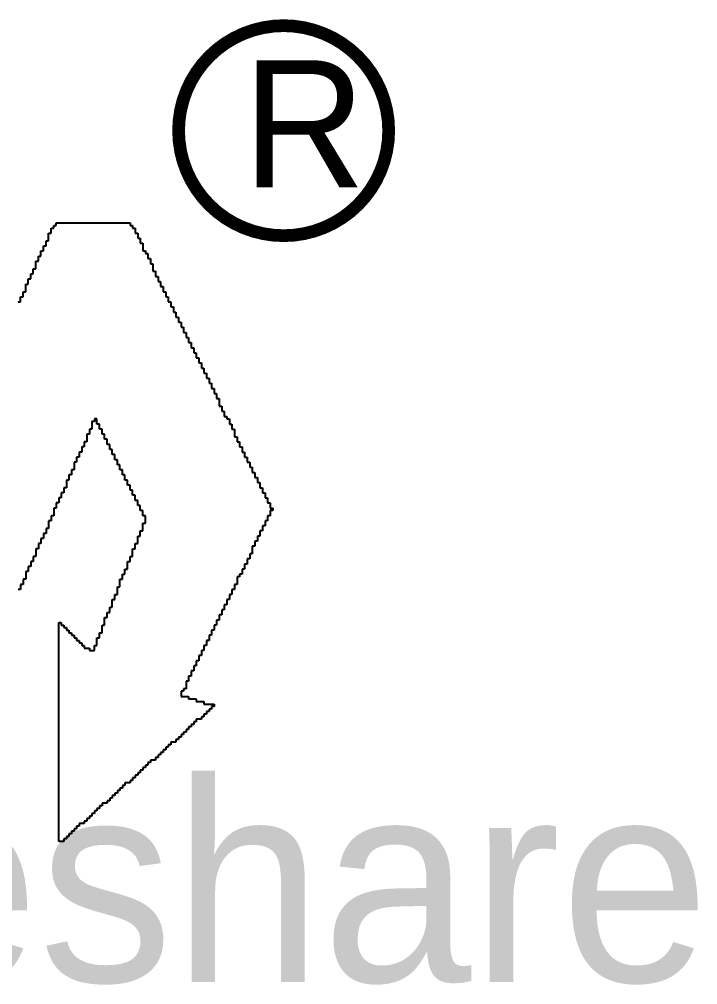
# Model space of a CAD drawing. Header units: millimetres. Extents: x 68 to 210, y 61 to 114.
# Drawn here: x 87.53 to 94.3, y 104.73 to 114.36 of the extents above; entities that cross this region are included whole.
import ezdxf

# ---------------------------------------------------------------- set-up
doc = ezdxf.new("R2010")
doc.units = ezdxf.units.MM
doc.layers.add('TopOverlay', color=2, linetype='Continuous')

msp = doc.modelspace()

# ---------------------------------------------------------------- linework, layer by layer
at = {"layer": 'TopOverlay'}
for p, q in [((87.8462, 112.2275), (87.8462, 112.2783)), ((87.8462, 112.2783), (87.8716, 112.2783)), ((87.8716, 112.2783), (87.8716, 112.3037)), ((87.8716, 112.3037), (87.897, 112.3037)), ((87.897, 112.3037), (87.897, 112.3291)), ((87.897, 112.3291), (88.6336, 112.3291)), ((88.6336, 112.3291), (88.6336, 112.3037)), ((88.6336, 112.3037), (88.659, 112.3037)), ((88.659, 112.3037), (88.659, 112.2783)), ((88.659, 112.2783), (88.6844, 112.2783)), ((88.6844, 112.2783), (88.6844, 112.2275)), ((87.7954, 112.1005), (87.7954, 112.1513)), ((87.7954, 112.1513), (87.8208, 112.1513)), ((87.8208, 112.1513), (87.8208, 112.2275)), ((87.8208, 112.2275), (87.8462, 112.2275)), ((88.6844, 112.2275), (88.7098, 112.2275)), ((88.7098, 112.2275), (88.7098, 112.1767)), ((88.7098, 112.1767), (88.7352, 112.1767)), ((88.7352, 112.1767), (88.7352, 112.1259)), ((87.7446, 111.9989), (87.7446, 112.0497)), ((87.7446, 112.0497), (87.77, 112.0497)), ((87.77, 112.0497), (87.77, 112.1005)), ((87.77, 112.1005), (87.7954, 112.1005)), ((88.7352, 112.1259), (88.7606, 112.1259)), ((88.7606, 112.1259), (88.7606, 112.0497)), ((88.7606, 112.0497), (88.786, 112.0497)), ((88.786, 112.0497), (88.786, 112.0243)), ((87.6938, 111.8719), (87.6938, 111.9481)), ((87.6938, 111.9481), (87.7192, 111.9481)), ((87.7192, 111.9481), (87.7192, 111.9989)), ((87.7192, 111.9989), (87.7446, 111.9989)), ((88.786, 112.0243), (88.8114, 112.0243)), ((88.8114, 112.0243), (88.8114, 111.9735)), ((88.8114, 111.9735), (88.8368, 111.9735)), ((88.8368, 111.9735), (88.8368, 111.9227)), ((87.6684, 111.8211), (87.6684, 111.8719)), ((87.6684, 111.8719), (87.6938, 111.8719)), ((88.8368, 111.9227), (88.8622, 111.9227)), ((88.8622, 111.9227), (88.8622, 111.8465)), ((87.6176, 111.7195), (87.6176, 111.7703)), ((87.6176, 111.7703), (87.643, 111.7703)), ((87.643, 111.7703), (87.643, 111.8211)), ((87.643, 111.8211), (87.6684, 111.8211)), ((88.8622, 111.8465), (88.8876, 111.8465)), ((88.8876, 111.8465), (88.8876, 111.7957)), ((88.8876, 111.7957), (88.913, 111.7957)), ((88.913, 111.7957), (88.913, 111.7449)), ((87.5922, 111.6433), (87.5922, 111.7195)), ((87.5922, 111.7195), (87.6176, 111.7195)), ((88.913, 111.7449), (88.9384, 111.7449)), ((88.9384, 111.7449), (88.9384, 111.6941)), ((88.9384, 111.6941), (88.9638, 111.6941)), ((88.9638, 111.6941), (88.9638, 111.6433)), ((87.5414, 111.5417), (87.5414, 111.5925)), ((87.5414, 111.5925), (87.5668, 111.5925)), ((87.5668, 111.5925), (87.5668, 111.6433)), ((87.5668, 111.6433), (87.5922, 111.6433)), ((88.9638, 111.6433), (88.9892, 111.6433)), ((88.9892, 111.6433), (88.9892, 111.5925)), ((88.9892, 111.5925), (89.0146, 111.5925)), ((89.0146, 111.5925), (89.0146, 111.5417)), ((87.516, 111.5417), (87.5414, 111.5417)), ((89.0146, 111.5417), (89.04, 111.5417)), ((89.04, 111.5417), (89.04, 111.4909)), ((89.04, 111.4909), (89.0654, 111.4909)), ((89.0654, 111.4909), (89.0654, 111.4401)), ((89.0654, 111.4401), (89.0908, 111.4401)), ((89.0908, 111.4401), (89.0908, 111.3893)), ((89.0908, 111.3893), (89.1162, 111.3893)), ((89.1162, 111.3893), (89.1162, 111.3385)), ((89.1162, 111.3385), (89.1416, 111.3385)), ((89.1416, 111.3385), (89.1416, 111.2877)), ((89.1416, 111.2877), (89.167, 111.2877)), ((89.167, 111.2877), (89.167, 111.2369)), ((89.167, 111.2369), (89.1924, 111.2369)), ((89.1924, 111.2369), (89.1924, 111.1861)), ((89.1924, 111.1861), (89.2178, 111.1861)), ((89.2178, 111.1861), (89.2178, 111.1353)), ((89.2178, 111.1353), (89.2432, 111.1353)), ((89.2432, 111.1353), (89.2432, 111.0845)), ((89.2432, 111.0845), (89.2686, 111.0845)), ((89.2686, 111.0845), (89.2686, 111.0337)), ((89.2686, 111.0337), (89.294, 111.0337)), ((89.294, 111.0337), (89.294, 110.9829)), ((89.294, 110.9829), (89.3194, 110.9829)), ((89.3194, 110.9829), (89.3194, 110.9321)), ((89.3194, 110.9321), (89.3448, 110.9321)), ((89.3448, 110.9321), (89.3448, 110.8813)), ((89.3448, 110.8813), (89.3702, 110.8813)), ((89.3702, 110.8813), (89.3702, 110.8305)), ((89.3702, 110.8305), (89.3956, 110.8305)), ((89.3956, 110.8305), (89.3956, 110.7797)), ((89.3956, 110.7797), (89.421, 110.7797)), ((89.421, 110.7797), (89.421, 110.7289)), ((89.421, 110.7289), (89.4464, 110.7289)), ((89.4464, 110.7289), (89.4464, 110.6781)), ((89.4464, 110.6781), (89.4718, 110.6781)), ((89.4718, 110.6781), (89.4718, 110.6273)), ((89.4718, 110.6273), (89.4972, 110.6273)), ((89.4972, 110.6273), (89.4972, 110.5765)), ((89.4972, 110.5765), (89.5226, 110.5765)), ((89.5226, 110.5765), (89.5226, 110.5003)), ((89.5226, 110.5003), (89.548, 110.5003)), ((89.548, 110.5003), (89.548, 110.4495)), ((89.548, 110.4495), (89.5734, 110.4495)), ((89.5734, 110.4495), (89.5734, 110.3987)), ((88.278, 110.3479), (88.2526, 110.3479)), ((88.2526, 110.3479), (88.2526, 110.2717)), ((88.3034, 110.3733), (88.278, 110.3733)), ((88.278, 110.3733), (88.278, 110.3479)), ((88.3034, 110.3225), (88.3034, 110.3733)), ((88.3288, 110.3225), (88.3034, 110.3225)), ((88.3288, 110.2717), (88.3288, 110.3225)), ((89.5734, 110.3987), (89.5988, 110.3987)), ((89.5988, 110.3987), (89.5988, 110.3733)), ((89.5988, 110.3733), (89.6242, 110.3733)), ((89.6242, 110.3733), (89.6242, 110.3225)), ((89.6242, 110.3225), (89.6496, 110.3225)), ((89.6496, 110.3225), (89.6496, 110.2717)), ((88.2272, 110.2209), (88.2018, 110.2209)), ((88.2018, 110.2209), (88.2018, 110.1447)), ((88.2526, 110.2717), (88.2272, 110.2717)), ((88.2272, 110.2717), (88.2272, 110.2209)), ((88.3542, 110.2717), (88.3288, 110.2717)), ((88.3542, 110.2209), (88.3542, 110.2717)), ((88.3796, 110.2209), (88.3542, 110.2209)), ((88.3796, 110.1701), (88.3796, 110.2209)), ((89.6496, 110.2717), (89.675, 110.2717)), ((89.675, 110.2717), (89.675, 110.1955)), ((88.2018, 110.1447), (88.1764, 110.1447)), ((88.1764, 110.1447), (88.1764, 110.0939)), ((88.405, 110.1701), (88.3796, 110.1701)), ((88.405, 110.1193), (88.405, 110.1701)), ((88.4304, 110.1193), (88.405, 110.1193)), ((88.4304, 110.0685), (88.4304, 110.1193)), ((89.675, 110.1955), (89.7004, 110.1955)), ((89.7004, 110.1955), (89.7004, 110.1447)), ((89.7004, 110.1447), (89.7258, 110.1447)), ((89.7258, 110.1447), (89.7258, 110.0939)), ((88.151, 110.0431), (88.1256, 110.0431)), ((88.1256, 110.0431), (88.1256, 109.9923)), ((88.1764, 110.0939), (88.151, 110.0939)), ((88.151, 110.0939), (88.151, 110.0431)), ((88.4558, 110.0685), (88.4304, 110.0685)), ((88.4558, 110.0177), (88.4558, 110.0685)), ((89.7258, 110.0939), (89.7512, 110.0939)), ((89.7512, 110.0939), (89.7512, 110.0431)), ((89.7512, 110.0431), (89.7766, 110.0431)), ((89.7766, 110.0431), (89.7766, 109.9923)), ((88.1002, 109.9415), (88.0748, 109.9415)), ((88.0748, 109.9415), (88.0748, 109.8653)), ((88.1256, 109.9923), (88.1002, 109.9923)), ((88.1002, 109.9923), (88.1002, 109.9415)), ((88.4812, 110.0177), (88.4558, 110.0177)), ((88.4812, 109.9669), (88.4812, 110.0177)), ((88.5066, 109.9669), (88.4812, 109.9669)), ((88.5066, 109.9161), (88.5066, 109.9669)), ((89.7766, 109.9923), (89.802, 109.9923)), ((89.802, 109.9923), (89.802, 109.9415)), ((89.802, 109.9415), (89.8274, 109.9415)), ((89.8274, 109.9415), (89.8274, 109.8907)), ((88.0748, 109.8653), (88.0494, 109.8653)), ((88.0494, 109.8653), (88.0494, 109.8145)), ((88.532, 109.9161), (88.5066, 109.9161)), ((88.532, 109.8653), (88.532, 109.9161)), ((88.5574, 109.8653), (88.532, 109.8653)), ((88.5574, 109.8145), (88.5574, 109.8653)), ((89.8274, 109.8907), (89.8528, 109.8907)), ((89.8528, 109.8907), (89.8528, 109.8399)), ((89.8528, 109.8399), (89.8782, 109.8399)), ((89.8782, 109.8399), (89.8782, 109.7891)), ((88.024, 109.7637), (87.9986, 109.7637)), ((87.9986, 109.7637), (87.9986, 109.6875)), ((88.0494, 109.8145), (88.024, 109.8145)), ((88.024, 109.8145), (88.024, 109.7637)), ((88.5828, 109.8145), (88.5574, 109.8145)), ((88.5828, 109.7637), (88.5828, 109.8145)), ((88.6082, 109.7637), (88.5828, 109.7637)), ((88.6082, 109.7129), (88.6082, 109.7637)), ((89.8782, 109.7891), (89.9036, 109.7891)), ((89.9036, 109.7891), (89.9036, 109.7383)), ((89.9036, 109.7383), (89.929, 109.7383)), ((89.929, 109.7383), (89.929, 109.6875)), ((87.9732, 109.6367), (87.9478, 109.6367)), ((87.9478, 109.6367), (87.9478, 109.5859)), ((87.9986, 109.6875), (87.9732, 109.6875)), ((87.9732, 109.6875), (87.9732, 109.6367)), ((88.6336, 109.7129), (88.6082, 109.7129)), ((88.6336, 109.6621), (88.6336, 109.7129)), ((88.659, 109.6621), (88.6336, 109.6621)), ((88.659, 109.6113), (88.659, 109.6621)), ((89.929, 109.6875), (89.9544, 109.6875)), ((89.9544, 109.6875), (89.9544, 109.6367)), ((89.9544, 109.6367), (89.9798, 109.6367)), ((89.9798, 109.6367), (89.9798, 109.5859)), ((87.9478, 109.5859), (87.9224, 109.5859)), ((87.9224, 109.5859), (87.9224, 109.5351)), ((88.6844, 109.6113), (88.659, 109.6113)), ((88.6844, 109.5605), (88.6844, 109.6113)), ((88.7098, 109.5605), (88.6844, 109.5605)), ((88.7098, 109.5097), (88.7098, 109.5605)), ((89.9798, 109.5859), (90.0052, 109.5859)), ((90.0052, 109.5859), (90.0052, 109.5351)), ((87.897, 109.4843), (87.8716, 109.4843)), ((87.8716, 109.4843), (87.8716, 109.4081)), ((87.9224, 109.5351), (87.897, 109.5351)), ((87.897, 109.5351), (87.897, 109.4843)), ((88.7352, 109.5097), (88.7098, 109.5097)), ((88.7352, 109.4589), (88.7352, 109.5097)), ((88.7606, 109.4589), (88.7352, 109.4589)), ((88.7606, 109.4081), (88.7606, 109.4589)), ((90.0052, 109.5351), (90.0306, 109.5351)), ((90.0306, 109.5351), (90.0306, 109.4843)), ((90.0306, 109.4843), (90.056, 109.4843)), ((90.056, 109.4589), (90.0306, 109.4589)), ((90.0306, 109.4589), (90.0306, 109.4081)), ((90.056, 109.4843), (90.056, 109.4589)), ((87.8462, 109.3573), (87.8208, 109.3573)), ((87.8208, 109.3573), (87.8208, 109.2811)), ((87.8716, 109.4081), (87.8462, 109.4081)), ((87.8462, 109.4081), (87.8462, 109.3573)), ((88.786, 109.4081), (88.7606, 109.4081)), ((88.786, 109.3319), (88.786, 109.4081)), ((90.0052, 109.3573), (89.9798, 109.3573)), ((89.9798, 109.3573), (89.9798, 109.3065)), ((90.0306, 109.4081), (90.0052, 109.4081)), ((90.0052, 109.4081), (90.0052, 109.3573)), ((87.8208, 109.2811), (87.7954, 109.2811)), ((87.7954, 109.2811), (87.7954, 109.2303)), ((88.7352, 109.2049), (88.7352, 109.2557)), ((88.7352, 109.2557), (88.7606, 109.2557)), ((88.7606, 109.2557), (88.7606, 109.3319)), ((88.7606, 109.3319), (88.786, 109.3319)), ((89.9544, 109.2557), (89.929, 109.2557)), ((89.929, 109.2557), (89.929, 109.2049)), ((89.9798, 109.3065), (89.9544, 109.3065)), ((89.9544, 109.3065), (89.9544, 109.2557)), ((87.77, 109.1795), (87.7446, 109.1795)), ((87.7446, 109.1795), (87.7446, 109.1287)), ((87.7954, 109.2303), (87.77, 109.2303)), ((87.77, 109.2303), (87.77, 109.1795)), ((88.7098, 109.1287), (88.7098, 109.2049)), ((88.7098, 109.2049), (88.7352, 109.2049)), ((89.9036, 109.1541), (89.8782, 109.1541)), ((89.8782, 109.1541), (89.8782, 109.1033)), ((89.929, 109.2049), (89.9036, 109.2049)), ((89.9036, 109.2049), (89.9036, 109.1541)), ((87.7192, 109.0779), (87.6938, 109.0779)), ((87.6938, 109.0779), (87.6938, 109.0017)), ((87.7446, 109.1287), (87.7192, 109.1287)), ((87.7192, 109.1287), (87.7192, 109.0779)), ((88.659, 109.0017), (88.659, 109.0779)), ((88.659, 109.0779), (88.6844, 109.0779)), ((88.6844, 109.0779), (88.6844, 109.1287)), ((88.6844, 109.1287), (88.7098, 109.1287)), ((89.8782, 109.1033), (89.8528, 109.1033)), ((89.8528, 109.1033), (89.8528, 109.0271)), ((87.6938, 109.0017), (87.6684, 109.0017)), ((87.6684, 109.0017), (87.6684, 108.9509)), ((88.6336, 108.9509), (88.6336, 109.0017)), ((88.6336, 109.0017), (88.659, 109.0017)), ((89.8274, 108.9763), (89.802, 108.9763)), ((89.802, 108.9763), (89.802, 108.9255)), ((89.8528, 109.0271), (89.8274, 109.0271)), ((89.8274, 109.0271), (89.8274, 108.9763)), ((87.643, 108.9001), (87.6176, 108.9001)), ((87.6176, 108.9001), (87.6176, 108.8493)), ((87.6684, 108.9509), (87.643, 108.9509)), ((87.643, 108.9509), (87.643, 108.9001)), ((88.5828, 108.8239), (88.5828, 108.8747)), ((88.5828, 108.8747), (88.6082, 108.8747)), ((88.6082, 108.8747), (88.6082, 108.9509)), ((88.6082, 108.9509), (88.6336, 108.9509)), ((89.7766, 108.8747), (89.7512, 108.8747)), ((89.7512, 108.8747), (89.7512, 108.8239)), ((89.802, 108.9255), (89.7766, 108.9255)), ((89.7766, 108.9255), (89.7766, 108.8747)), ((87.5922, 108.7731), (87.5668, 108.7731)), ((87.5668, 108.7731), (87.5668, 108.7223)), ((87.6176, 108.8493), (87.5922, 108.8493)), ((87.5922, 108.8493), (87.5922, 108.7731)), ((88.532, 108.6969), (88.532, 108.7731)), ((88.532, 108.7731), (88.5574, 108.7731)), ((88.5574, 108.7731), (88.5574, 108.8239)), ((88.5574, 108.8239), (88.5828, 108.8239)), ((89.7258, 108.7985), (89.7004, 108.7985)), ((89.7004, 108.7985), (89.7004, 108.7223)), ((89.7512, 108.8239), (89.7258, 108.8239)), ((89.7258, 108.8239), (89.7258, 108.7985)), ((87.5668, 108.7223), (87.5414, 108.7223)), ((87.5414, 108.7223), (87.5414, 108.6715)), ((88.5066, 108.6207), (88.5066, 108.6969)), ((88.5066, 108.6969), (88.532, 108.6969)), ((89.7004, 108.7223), (89.675, 108.7223)), ((89.675, 108.7223), (89.675, 108.6715)), ((87.5414, 108.6715), (87.516, 108.6715)), ((88.4812, 108.5699), (88.4812, 108.6207)), ((88.4812, 108.6207), (88.5066, 108.6207)), ((89.6496, 108.6207), (89.6242, 108.6207)), ((89.6242, 108.6207), (89.6242, 108.5699)), ((89.675, 108.6715), (89.6496, 108.6715)), ((89.6496, 108.6715), (89.6496, 108.6207)), ((88.4304, 108.4429), (88.4304, 108.4937)), ((88.4304, 108.4937), (88.4558, 108.4937)), ((88.4558, 108.4937), (88.4558, 108.5699)), ((88.4558, 108.5699), (88.4812, 108.5699)), ((89.5988, 108.5191), (89.5734, 108.5191)), ((89.5734, 108.5191), (89.5734, 108.4683)), ((89.6242, 108.5699), (89.5988, 108.5699)), ((89.5988, 108.5699), (89.5988, 108.5191)), ((88.3796, 108.3159), (88.3796, 108.3921)), ((88.3796, 108.3921), (88.405, 108.3921)), ((88.405, 108.3921), (88.405, 108.4429)), ((88.405, 108.4429), (88.4304, 108.4429)), ((89.548, 108.4175), (89.5226, 108.4175)), ((89.5226, 108.4175), (89.5226, 108.3667)), ((89.5734, 108.4683), (89.548, 108.4683)), ((89.548, 108.4683), (89.548, 108.4175)), ((87.9224, 106.1569), (87.9224, 108.3413)), ((87.9224, 108.3413), (87.9478, 108.3413)), ((87.9478, 108.3413), (87.9478, 108.3159)), ((87.9478, 108.3159), (87.9732, 108.3159)), ((87.9732, 108.3159), (87.9732, 108.2905)), ((87.9732, 108.2905), (87.9986, 108.2905)), ((87.9986, 108.2905), (87.9986, 108.2651)), ((88.3542, 108.2397), (88.3542, 108.3159)), ((88.3542, 108.3159), (88.3796, 108.3159)), ((89.4972, 108.3159), (89.4718, 108.3159)), ((89.4718, 108.3159), (89.4718, 108.2651)), ((89.5226, 108.3667), (89.4972, 108.3667)), ((89.4972, 108.3667), (89.4972, 108.3159)), ((87.9986, 108.2651), (88.024, 108.2651)), ((88.024, 108.2651), (88.024, 108.2397)), ((88.024, 108.2397), (88.0494, 108.2397)), ((88.0494, 108.2397), (88.0494, 108.2143)), ((88.0494, 108.2143), (88.0748, 108.2143)), ((88.0748, 108.2143), (88.0748, 108.1889)), ((88.3288, 108.1889), (88.3288, 108.2397)), ((88.3288, 108.2397), (88.3542, 108.2397)), ((89.4464, 108.2143), (89.421, 108.2143)), ((89.421, 108.2143), (89.421, 108.1635)), ((89.4718, 108.2651), (89.4464, 108.2651)), ((89.4464, 108.2651), (89.4464, 108.2143)), ((88.0748, 108.1889), (88.1002, 108.1889)), ((88.1002, 108.1889), (88.1002, 108.1635)), ((88.1002, 108.1635), (88.1256, 108.1635)), ((88.1256, 108.1635), (88.1256, 108.1381)), ((88.1256, 108.1381), (88.151, 108.1381)), ((88.151, 108.1381), (88.151, 108.1127)), ((88.151, 108.1127), (88.1764, 108.1127)), ((88.1764, 108.1127), (88.1764, 108.0873)), ((88.278, 108.0619), (88.278, 108.1127)), ((88.278, 108.1127), (88.3034, 108.1127)), ((88.3034, 108.1127), (88.3034, 108.1889)), ((88.3034, 108.1889), (88.3288, 108.1889)), ((89.3956, 108.1127), (89.3702, 108.1127)), ((89.3702, 108.1127), (89.3702, 108.0619)), ((89.421, 108.1635), (89.3956, 108.1635)), ((89.3956, 108.1635), (89.3956, 108.1127)), ((88.1764, 108.0873), (88.2272, 108.0873)), ((88.2272, 108.0873), (88.2272, 108.0619)), ((88.2272, 108.0619), (88.278, 108.0619)), ((89.3448, 108.0111), (89.3194, 108.0111)), ((89.3194, 108.0111), (89.3194, 107.9603)), ((89.3702, 108.0619), (89.3448, 108.0619)), ((89.3448, 108.0619), (89.3448, 108.0111)), ((89.294, 107.9095), (89.2686, 107.9095)), ((89.2686, 107.9095), (89.2686, 107.8587)), ((89.3194, 107.9603), (89.294, 107.9603)), ((89.294, 107.9603), (89.294, 107.9095)), ((89.2432, 107.8079), (89.2178, 107.8079)), ((89.2178, 107.8079), (89.2178, 107.7571)), ((89.2686, 107.8587), (89.2432, 107.8587)), ((89.2432, 107.8587), (89.2432, 107.8079)), ((89.2178, 107.7571), (89.1924, 107.7571)), ((89.1924, 107.7571), (89.1924, 107.6809)), ((89.167, 107.6555), (89.1416, 107.6555)), ((89.1416, 107.6555), (89.1416, 107.6047)), ((89.1924, 107.6809), (89.167, 107.6809)), ((89.167, 107.6809), (89.167, 107.6555)), ((89.1416, 107.6047), (89.2178, 107.6047)), ((89.2178, 107.6047), (89.2178, 107.5793)), ((89.2178, 107.5793), (89.294, 107.5793)), ((89.294, 107.5793), (89.294, 107.5539)), ((89.294, 107.5539), (89.3702, 107.5539)), ((89.3702, 107.5539), (89.3702, 107.5285)), ((89.3702, 107.5285), (89.4718, 107.5285)), ((89.4718, 107.5285), (89.4718, 107.5031)), ((89.3956, 107.4269), (89.3702, 107.4269)), ((89.3702, 107.4269), (89.3702, 107.4015)), ((89.421, 107.4523), (89.3956, 107.4523)), ((89.3956, 107.4523), (89.3956, 107.4269)), ((89.4464, 107.4777), (89.421, 107.4777)), ((89.421, 107.4777), (89.421, 107.4523)), ((89.4718, 107.5031), (89.4464, 107.5031)), ((89.4464, 107.5031), (89.4464, 107.4777)), ((89.2686, 107.3253), (89.2432, 107.3253)), ((89.2432, 107.3253), (89.2432, 107.2999)), ((89.294, 107.3507), (89.2686, 107.3507)), ((89.2686, 107.3507), (89.2686, 107.3253)), ((89.3448, 107.3761), (89.294, 107.3761)), ((89.294, 107.3761), (89.294, 107.3507)), ((89.3702, 107.4015), (89.3448, 107.4015)), ((89.3448, 107.4015), (89.3448, 107.3761)), ((89.1924, 107.2491), (89.167, 107.2491)), ((89.167, 107.2491), (89.167, 107.2237)), ((89.2178, 107.2745), (89.1924, 107.2745)), ((89.1924, 107.2745), (89.1924, 107.2491)), ((89.2432, 107.2999), (89.2178, 107.2999)), ((89.2178, 107.2999), (89.2178, 107.2745)), ((89.0908, 107.1475), (89.04, 107.1475)), ((89.04, 107.1475), (89.04, 107.1221)), ((89.1162, 107.1729), (89.0908, 107.1729)), ((89.0908, 107.1729), (89.0908, 107.1475)), ((89.1416, 107.1983), (89.1162, 107.1983)), ((89.1162, 107.1983), (89.1162, 107.1729)), ((89.167, 107.2237), (89.1416, 107.2237)), ((89.1416, 107.2237), (89.1416, 107.1983)), ((88.9638, 107.0459), (88.9384, 107.0459)), ((88.9384, 107.0459), (88.9384, 107.0205)), ((88.9892, 107.0713), (88.9638, 107.0713)), ((88.9638, 107.0713), (88.9638, 107.0459)), ((89.0146, 107.0967), (88.9892, 107.0967)), ((88.9892, 107.0967), (88.9892, 107.0713)), ((89.04, 107.1221), (89.0146, 107.1221)), ((89.0146, 107.1221), (89.0146, 107.0967)), ((88.8368, 106.9443), (88.8114, 106.9443)), ((88.8114, 106.9443), (88.8114, 106.9189)), ((88.8876, 106.9697), (88.8368, 106.9697)), ((88.8368, 106.9697), (88.8368, 106.9443)), ((88.913, 106.9951), (88.8876, 106.9951)), ((88.8876, 106.9951), (88.8876, 106.9697)), ((88.9384, 107.0205), (88.913, 107.0205)), ((88.913, 107.0205), (88.913, 106.9951)), ((88.7352, 106.8427), (88.7098, 106.8427)), ((88.7098, 106.8427), (88.7098, 106.8173)), ((88.7606, 106.8681), (88.7352, 106.8681)), ((88.7352, 106.8681), (88.7352, 106.8427)), ((88.786, 106.8935), (88.7606, 106.8935)), ((88.7606, 106.8935), (88.7606, 106.8681)), ((88.8114, 106.9189), (88.786, 106.9189)), ((88.786, 106.9189), (88.786, 106.8935)), ((88.659, 106.7665), (88.6336, 106.7665)), ((88.6336, 106.7665), (88.6336, 106.7411)), ((88.6844, 106.7919), (88.659, 106.7919)), ((88.659, 106.7919), (88.659, 106.7665)), ((88.7098, 106.8173), (88.6844, 106.8173)), ((88.6844, 106.8173), (88.6844, 106.7919)), ((88.532, 106.6649), (88.5066, 106.6649)), ((88.5066, 106.6649), (88.5066, 106.6395)), ((88.5574, 106.6903), (88.532, 106.6903)), ((88.532, 106.6903), (88.532, 106.6649)), ((88.5828, 106.7157), (88.5574, 106.7157)), ((88.5574, 106.7157), (88.5574, 106.6903)), ((88.6336, 106.7411), (88.5828, 106.7411)), ((88.5828, 106.7411), (88.5828, 106.7157)), ((88.4304, 106.5633), (88.405, 106.5633)), ((88.405, 106.5633), (88.405, 106.5379)), ((88.4558, 106.5887), (88.4304, 106.5887)), ((88.4304, 106.5887), (88.4304, 106.5633)), ((88.4812, 106.6141), (88.4558, 106.6141)), ((88.4558, 106.6141), (88.4558, 106.5887)), ((88.5066, 106.6395), (88.4812, 106.6395)), ((88.4812, 106.6395), (88.4812, 106.6141)), ((88.3034, 106.4617), (88.278, 106.4617)), ((88.278, 106.4617), (88.278, 106.4363)), ((88.3288, 106.4871), (88.3034, 106.4871)), ((88.3034, 106.4871), (88.3034, 106.4617)), ((88.3542, 106.5125), (88.3288, 106.5125)), ((88.3288, 106.5125), (88.3288, 106.4871)), ((88.405, 106.5379), (88.3542, 106.5379)), ((88.3542, 106.5379), (88.3542, 106.5125)), ((88.2018, 106.3601), (88.1764, 106.3601)), ((88.1764, 106.3601), (88.1764, 106.3347)), ((88.2272, 106.3855), (88.2018, 106.3855)), ((88.2018, 106.3855), (88.2018, 106.3601)), ((88.2526, 106.4109), (88.2272, 106.4109)), ((88.2272, 106.4109), (88.2272, 106.3855)), ((88.278, 106.4363), (88.2526, 106.4363)), ((88.2526, 106.4363), (88.2526, 106.4109)), ((88.1002, 106.2839), (88.0748, 106.2839)), ((88.0748, 106.2839), (88.0748, 106.2585)), ((88.1256, 106.3093), (88.1002, 106.3093)), ((88.1002, 106.3093), (88.1002, 106.2839)), ((88.1764, 106.3347), (88.1256, 106.3347)), ((88.1256, 106.3347), (88.1256, 106.3093)), ((87.9986, 106.1823), (87.9732, 106.1823)), ((87.9732, 106.1823), (87.9732, 106.1569)), ((88.024, 106.2077), (87.9986, 106.2077)), ((87.9986, 106.2077), (87.9986, 106.1823)), ((88.0494, 106.2331), (88.024, 106.2331)), ((88.024, 106.2331), (88.024, 106.2077)), ((88.0748, 106.2585), (88.0494, 106.2585)), ((88.0494, 106.2585), (88.0494, 106.2331)), ((87.9732, 106.1569), (87.9224, 106.1569))]:
    msp.add_line(p, q, dxfattribs=at)
for points, const_width in [([(91.2133, 113.2501, 1), (89.1175, 113.2501, 1)], 0.127), ([(89.0857, 113.2501, 1), (89.1492, 113.2501, 1)], 0.0635), ([(91.1815, 113.2501, 1), (91.245, 113.2501, 1)], 0.0635)]:
    msp.add_lwpolyline(points, format="xyb", close=True, dxfattribs=dict(at, const_width=const_width))

# ---------------------------------------------------------------- texts
for s, height, p in [('R', 1.27, (89.757, 112.6833)), ('Waveshare', 2, (80.8881, 104.7559))]:
    msp.add_text(s, height=height, rotation=360, dxfattribs=at).set_placement(p)

doc.saveas('drawing.dxf')
